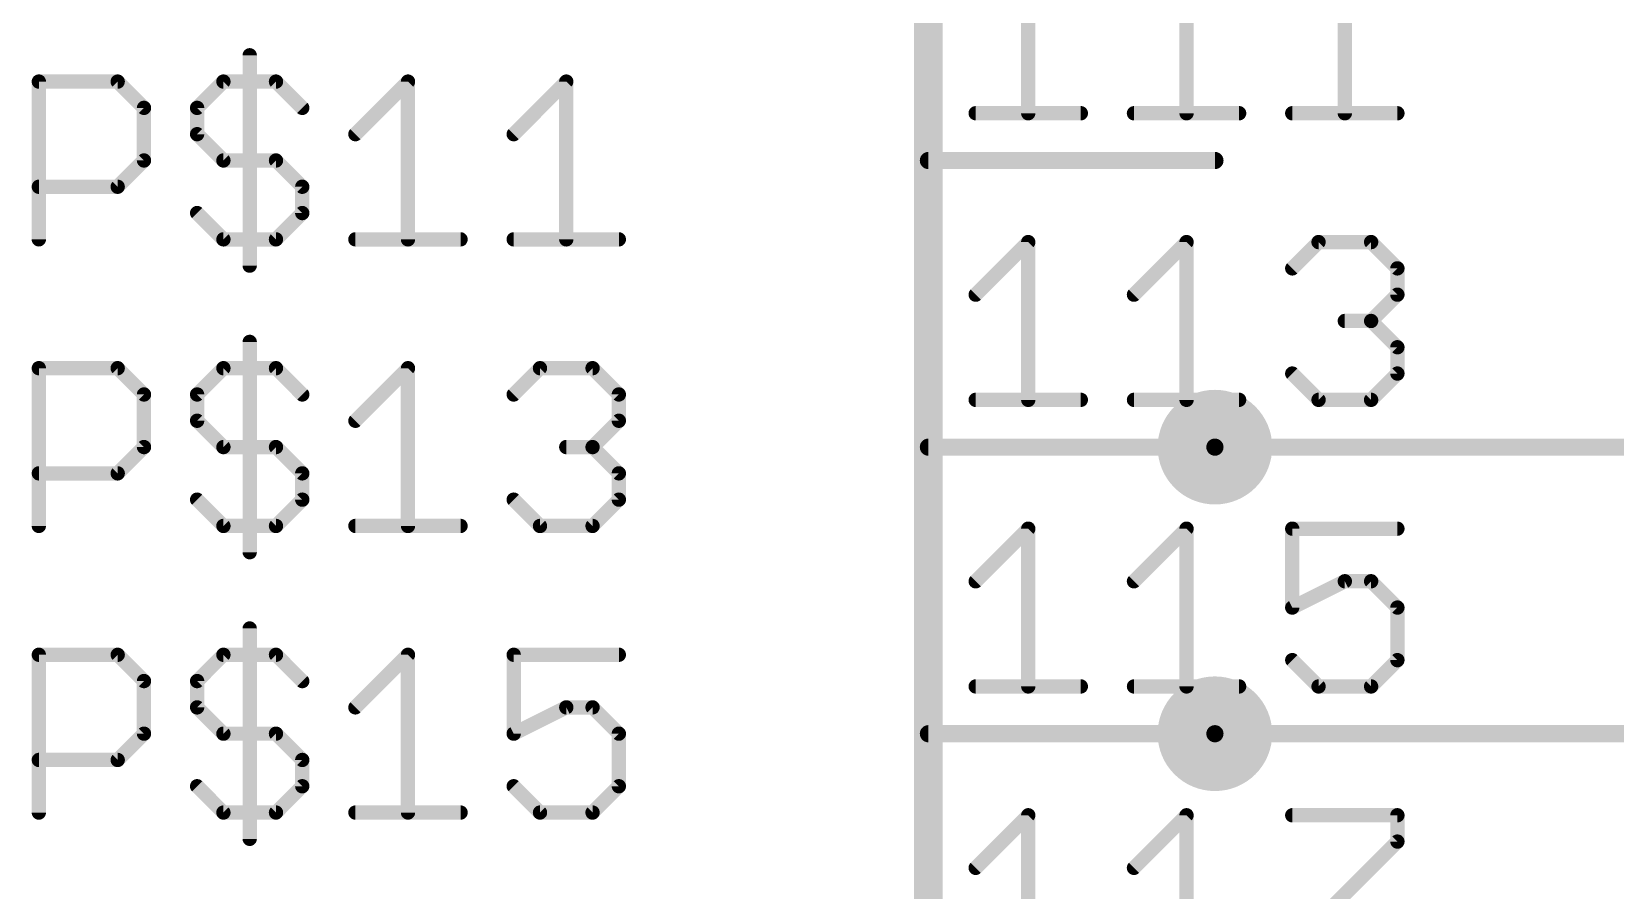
# Model space of a CAD drawing. Extents: x -72 to 265, y -97 to 216.
# Drawn here: x -5.41 to 8.63, y -21.71 to -14.1 of the extents above; entities that cross this region are included whole.
import ezdxf

# ---------------------------------------------------------------- set-up
doc = ezdxf.new("R2010")
doc.units = 0
for name, color, linetype in [('91', 94, 'CONTINUOUS'), ('94', 14, 'CONTINUOUS'), ('95', 251, 'CONTINUOUS')]:
    doc.layers.add(name, color=color, linetype=linetype)

msp = doc.modelspace()

# ---------------------------------------------------------------- linework, layer by layer
at = {"layer": '91'}
for points, const_width in [([(5.08, -18.034, 1), (5.08, -17.526, 1), (5.08, -18.034)], 0.508), ([(5.08, -17.7419, 1), (5.08, -17.8181)], 0.0762), ([(5.08, -20.574, 1), (5.08, -20.066, 1), (5.08, -20.574)], 0.508), ([(5.08, -20.2819, 1), (5.08, -20.3581)], 0.0762)]:
    msp.add_lwpolyline(points, format="xyb", dxfattribs=dict(at, const_width=const_width))
at = {"layer": '91', "const_width": 0.1524}
for points in [[(12.7, -17.78), (5.08, -17.78)], [(12.7, -20.32), (5.08, -20.32)]]:
    msp.add_lwpolyline(points, dxfattribs=at)
at = {"layer": '94'}
for points, const_width in [([(2.54, -86.36), (2.54, 0)], 0.254), ([(5.08, -15.24), (2.54, -15.24)], 0.1524), ([(5.08, -17.78), (2.54, -17.78)], 0.1524), ([(5.08, -20.32), (2.54, -20.32)], 0.1524)]:
    msp.add_lwpolyline(points, dxfattribs=dict(at, const_width=const_width))
at = {"layer": '94', "const_width": 0.0762}
for points in [[(2.54, -15.2019, 1), (2.54, -15.2781)], [(5.08, -15.2781, 1), (5.08, -15.2019)], [(2.54, -17.7419, 1), (2.54, -17.8181)], [(5.08, -17.8181, 1), (5.08, -17.7419)], [(2.54, -20.2819, 1), (2.54, -20.3581)], [(5.08, -20.3581, 1), (5.08, -20.2819)]]:
    msp.add_lwpolyline(points, format="xyb", dxfattribs=at)
at = {"layer": '95', "const_width": 0.127}
for points in [[(3.4252, -13.4227), (3.4252, -14.8209)], [(4.8284, -13.4227), (4.8284, -14.8209)], [(6.2317, -13.4227), (6.2317, -14.8209)], [(-3.4771, -14.3073), (-3.4771, -16.1715)], [(-5.3464, -15.9385), (-5.3464, -14.5403)], [(-5.3464, -14.5403), (-4.6473, -14.5403)], [(-4.6473, -14.5403), (-4.4143, -14.7733)], [(-3.9431, -14.7733), (-3.7101, -14.5403)], [(-3.7101, -14.5403), (-3.244, -14.5403)], [(-3.244, -14.5403), (-3.011, -14.7733)], [(-2.5399, -15.0064), (-2.0738, -14.5403)], [(-2.0738, -14.5403), (-2.0738, -15.9385)], [(-1.1366, -15.0064), (-0.6705, -14.5403)], [(-0.6705, -14.5403), (-0.6705, -15.9385)], [(-4.4143, -14.7733), (-4.4143, -15.2394)], [(-3.9431, -15.0064), (-3.9431, -14.7733)], [(2.9591, -14.8209), (3.8912, -14.8209)], [(4.3624, -14.8209), (5.2945, -14.8209)], [(5.7657, -14.8209), (6.6978, -14.8209)], [(-3.7101, -15.2394), (-3.9431, -15.0064)], [(-4.4143, -15.2394), (-4.6473, -15.4724)], [(-3.244, -15.2394), (-3.7101, -15.2394)], [(-3.011, -15.4724), (-3.244, -15.2394)], [(-4.6473, -15.4724), (-5.3464, -15.4724)], [(-3.011, -15.7055), (-3.011, -15.4724)], [(-3.9431, -15.7055), (-3.7101, -15.9385)], [(-3.244, -15.9385), (-3.011, -15.7055)], [(-3.7101, -15.9385), (-3.244, -15.9385)], [(-2.5399, -15.9385), (-1.6077, -15.9385)], [(-1.1366, -15.9385), (-0.2045, -15.9385)], [(2.9591, -16.4288), (3.4252, -15.9627)], [(3.4252, -15.9627), (3.4252, -17.3609)], [(4.3624, -16.4288), (4.8284, -15.9627)], [(4.8284, -15.9627), (4.8284, -17.3609)], [(5.7657, -16.1957), (5.9987, -15.9627)], [(5.9987, -15.9627), (6.4648, -15.9627)], [(6.4648, -15.9627), (6.6978, -16.1957)], [(6.6978, -16.1957), (6.6978, -16.4288)], [(6.6978, -16.4288), (6.4648, -16.6618)], [(6.4648, -16.6618), (6.2317, -16.6618)], [(6.4648, -16.6618), (6.6978, -16.8948)], [(-3.4771, -16.8473), (-3.4771, -18.7115)], [(6.6978, -16.8948), (6.6978, -17.1279)], [(-5.3464, -18.4785), (-5.3464, -17.0803)], [(-5.3464, -17.0803), (-4.6473, -17.0803)], [(-4.6473, -17.0803), (-4.4143, -17.3133)], [(-3.9431, -17.3133), (-3.7101, -17.0803)], [(-3.7101, -17.0803), (-3.244, -17.0803)], [(-3.244, -17.0803), (-3.011, -17.3133)], [(-2.5399, -17.5464), (-2.0738, -17.0803)], [(-2.0738, -17.0803), (-2.0738, -18.4785)], [(-1.1366, -17.3133), (-0.9036, -17.0803)], [(-0.9036, -17.0803), (-0.4375, -17.0803)], [(-0.4375, -17.0803), (-0.2045, -17.3133)], [(5.9987, -17.3609), (5.7657, -17.1279)], [(6.6978, -17.1279), (6.4648, -17.3609)], [(-4.4143, -17.3133), (-4.4143, -17.7794)], [(-3.9431, -17.5464), (-3.9431, -17.3133)], [(-0.2045, -17.3133), (-0.2045, -17.5464)], [(2.9591, -17.3609), (3.8912, -17.3609)], [(4.3624, -17.3609), (5.2945, -17.3609)], [(6.4648, -17.3609), (5.9987, -17.3609)], [(-3.7101, -17.7794), (-3.9431, -17.5464)], [(-0.2045, -17.5464), (-0.4375, -17.7794)], [(-4.4143, -17.7794), (-4.6473, -18.0124)], [(-3.244, -17.7794), (-3.7101, -17.7794)], [(-3.011, -18.0124), (-3.244, -17.7794)], [(-0.4375, -17.7794), (-0.6705, -17.7794)], [(-0.4375, -17.7794), (-0.2045, -18.0124)], [(-4.6473, -18.0124), (-5.3464, -18.0124)], [(-3.011, -18.2455), (-3.011, -18.0124)], [(-0.2045, -18.0124), (-0.2045, -18.2455)], [(-3.9431, -18.2455), (-3.7101, -18.4785)], [(-3.244, -18.4785), (-3.011, -18.2455)], [(-0.9036, -18.4785), (-1.1366, -18.2455)], [(-0.2045, -18.2455), (-0.4375, -18.4785)], [(-3.7101, -18.4785), (-3.244, -18.4785)], [(-2.5399, -18.4785), (-1.6077, -18.4785)], [(-0.4375, -18.4785), (-0.9036, -18.4785)], [(2.9591, -18.9688), (3.4252, -18.5027)], [(3.4252, -18.5027), (3.4252, -19.9009)], [(4.3624, -18.9688), (4.8284, -18.5027)], [(4.8284, -18.5027), (4.8284, -19.9009)], [(6.6978, -18.5027), (5.7657, -18.5027)], [(5.7657, -18.5027), (5.7657, -19.2018)], [(5.7657, -19.2018), (6.2317, -18.9688)], [(6.2317, -18.9688), (6.4648, -18.9688)], [(6.4648, -18.9688), (6.6978, -19.2018)], [(6.6978, -19.2018), (6.6978, -19.6679)], [(-3.4771, -19.3873), (-3.4771, -21.2515)], [(-5.3464, -21.0185), (-5.3464, -19.6203)], [(-5.3464, -19.6203), (-4.6473, -19.6203)], [(-4.6473, -19.6203), (-4.4143, -19.8533)], [(-3.9431, -19.8533), (-3.7101, -19.6203)], [(-3.7101, -19.6203), (-3.244, -19.6203)], [(-3.244, -19.6203), (-3.011, -19.8533)], [(-2.5399, -20.0864), (-2.0738, -19.6203)], [(-2.0738, -19.6203), (-2.0738, -21.0185)], [(-0.2045, -19.6203), (-1.1366, -19.6203)], [(-1.1366, -19.6203), (-1.1366, -20.3194)], [(5.9987, -19.9009), (5.7657, -19.6679)], [(6.6978, -19.6679), (6.4648, -19.9009)], [(-4.4143, -19.8533), (-4.4143, -20.3194)], [(-3.9431, -20.0864), (-3.9431, -19.8533)], [(2.9591, -19.9009), (3.8912, -19.9009)], [(4.3624, -19.9009), (5.2945, -19.9009)], [(6.4648, -19.9009), (5.9987, -19.9009)], [(-3.7101, -20.3194), (-3.9431, -20.0864)], [(-1.1366, -20.3194), (-0.6705, -20.0864)], [(-0.6705, -20.0864), (-0.4375, -20.0864)], [(-0.4375, -20.0864), (-0.2045, -20.3194)], [(-4.4143, -20.3194), (-4.6473, -20.5524)], [(-3.244, -20.3194), (-3.7101, -20.3194)], [(-3.011, -20.5524), (-3.244, -20.3194)], [(-0.2045, -20.3194), (-0.2045, -20.7855)], [(-4.6473, -20.5524), (-5.3464, -20.5524)], [(-3.011, -20.7855), (-3.011, -20.5524)], [(-3.9431, -20.7855), (-3.7101, -21.0185)], [(-3.244, -21.0185), (-3.011, -20.7855)], [(-0.9036, -21.0185), (-1.1366, -20.7855)], [(-0.2045, -20.7855), (-0.4375, -21.0185)], [(-3.7101, -21.0185), (-3.244, -21.0185)], [(-2.5399, -21.0185), (-1.6077, -21.0185)], [(-0.4375, -21.0185), (-0.9036, -21.0185)], [(2.9591, -21.5088), (3.4252, -21.0427)], [(3.4252, -21.0427), (3.4252, -22.4409)], [(4.3624, -21.5088), (4.8284, -21.0427)], [(4.8284, -21.0427), (4.8284, -22.4409)], [(5.7657, -21.0427), (6.6978, -21.0427)], [(6.6978, -21.0427), (6.6978, -21.2757)], [(6.6978, -21.2757), (5.7657, -22.2079)]]:
    msp.add_lwpolyline(points, dxfattribs=at)
at = {"layer": '95', "const_width": 0.0635}
for points in [[(-3.4453, -14.3073, 1), (-3.5088, -14.3073)], [(-5.3147, -14.5403, 1), (-5.3782, -14.5403)], [(-5.3464, -14.5086, 1), (-5.3464, -14.5721)], [(-4.6249, -14.5179, 1), (-4.6698, -14.5628)], [(-4.6473, -14.5721, 1), (-4.6473, -14.5086)], [(-3.7101, -14.5086, 1), (-3.7101, -14.5721)], [(-3.6877, -14.5628, 1), (-3.7326, -14.5179)], [(-3.2216, -14.5179, 1), (-3.2665, -14.5628)], [(-3.244, -14.5721, 1), (-3.244, -14.5086)], [(-2.042, -14.5403, 1), (-2.1055, -14.5403)], [(-2.0513, -14.5628, 1), (-2.0962, -14.5179)], [(-0.6388, -14.5403, 1), (-0.7023, -14.5403)], [(-0.6481, -14.5628, 1), (-0.693, -14.5179)], [(-4.3825, -14.7733, 1), (-4.446, -14.7733)], [(-4.4367, -14.7958, 1), (-4.3918, -14.7509)], [(-3.9114, -14.7733, 1), (-3.9749, -14.7733)], [(-3.9656, -14.7509, 1), (-3.9207, -14.7958)], [(-3.0335, -14.7958, 1), (-2.9886, -14.7509)], [(2.9591, -14.7891, 1), (2.9591, -14.8527)], [(3.3934, -14.8209, 1), (3.4569, -14.8209)], [(3.8912, -14.8527, 1), (3.8912, -14.7891)], [(4.3624, -14.7891, 1), (4.3624, -14.8527)], [(4.7967, -14.8209, 1), (4.8602, -14.8209)], [(5.2945, -14.8527, 1), (5.2945, -14.7891)], [(5.7657, -14.7891, 1), (5.7657, -14.8527)], [(6.2, -14.8209, 1), (6.2635, -14.8209)], [(6.6978, -14.8527, 1), (6.6978, -14.7891)], [(-3.9207, -14.9839, 1), (-3.9656, -15.0288)], [(-3.9749, -15.0064, 1), (-3.9114, -15.0064)], [(-2.5623, -14.9839, 1), (-2.5174, -15.0288)], [(-1.159, -14.9839, 1), (-1.1141, -15.0288)], [(-4.446, -15.2394, 1), (-4.3825, -15.2394)], [(-4.3918, -15.2619, 1), (-4.4367, -15.217)], [(-3.7101, -15.2077, 1), (-3.7101, -15.2712)], [(-3.7326, -15.2619, 1), (-3.6877, -15.217)], [(-3.2216, -15.217, 1), (-3.2665, -15.2619)], [(-3.244, -15.2712, 1), (-3.244, -15.2077)], [(-5.3464, -15.4407, 1), (-5.3464, -15.5042)], [(-4.6698, -15.45, 1), (-4.6249, -15.4949)], [(-4.6473, -15.5042, 1), (-4.6473, -15.4407)], [(-2.9793, -15.4724, 1), (-3.0428, -15.4724)], [(-3.0335, -15.4949, 1), (-2.9886, -15.45)], [(-3.9207, -15.683, 1), (-3.9656, -15.7279)], [(-3.0428, -15.7055, 1), (-2.9793, -15.7055)], [(-2.9886, -15.7279, 1), (-3.0335, -15.683)], [(-5.3782, -15.9385, 1), (-5.3147, -15.9385)], [(-3.7101, -15.9068, 1), (-3.7101, -15.9703)], [(-3.7326, -15.961, 1), (-3.6877, -15.916)], [(-3.2665, -15.916, 1), (-3.2216, -15.961)], [(-3.244, -15.9703, 1), (-3.244, -15.9068)], [(-2.5399, -15.9068, 1), (-2.5399, -15.9703)], [(-2.1055, -15.9385, 1), (-2.042, -15.9385)], [(-1.6077, -15.9703, 1), (-1.6077, -15.9068)], [(-1.1366, -15.9068, 1), (-1.1366, -15.9703)], [(-0.7023, -15.9385, 1), (-0.6388, -15.9385)], [(-0.2045, -15.9703, 1), (-0.2045, -15.9068)], [(3.4569, -15.9627, 1), (3.3934, -15.9627)], [(3.4476, -15.9852, 1), (3.4027, -15.9403)], [(4.8602, -15.9627, 1), (4.7967, -15.9627)], [(4.8509, -15.9852, 1), (4.806, -15.9403)], [(5.9987, -15.931, 1), (5.9987, -15.9945)], [(6.0211, -15.9852, 1), (5.9762, -15.9403)], [(6.4872, -15.9403, 1), (6.4423, -15.9852)], [(6.4648, -15.9945, 1), (6.4648, -15.931)], [(-3.5088, -16.1715, 1), (-3.4453, -16.1715)], [(5.7432, -16.1733, 1), (5.7881, -16.2182)], [(6.7295, -16.1957, 1), (6.666, -16.1957)], [(6.6753, -16.2182, 1), (6.7202, -16.1733)], [(2.9366, -16.4063, 1), (2.9816, -16.4512)], [(4.3399, -16.4063, 1), (4.3848, -16.4512)], [(6.666, -16.4288, 1), (6.7295, -16.4288)], [(6.7202, -16.4512, 1), (6.6753, -16.4063)], [(6.2317, -16.6301, 1), (6.2317, -16.6936)], [(6.4872, -16.6394, 1), (6.4423, -16.6843)], [(6.4423, -16.6394, 1), (6.4872, -16.6843)], [(6.4648, -16.6936, 1), (6.4648, -16.6301)], [(-3.4453, -16.8473, 1), (-3.5088, -16.8473)], [(6.7295, -16.8948, 1), (6.666, -16.8948)], [(6.6753, -16.9173, 1), (6.7202, -16.8724)], [(-5.3147, -17.0803, 1), (-5.3782, -17.0803)], [(-5.3464, -17.0486, 1), (-5.3464, -17.1121)], [(-4.6249, -17.0579, 1), (-4.6698, -17.1028)], [(-4.6473, -17.1121, 1), (-4.6473, -17.0486)], [(-3.7101, -17.0486, 1), (-3.7101, -17.1121)], [(-3.6877, -17.1028, 1), (-3.7326, -17.0579)], [(-3.2216, -17.0579, 1), (-3.2665, -17.1028)], [(-3.244, -17.1121, 1), (-3.244, -17.0486)], [(-2.042, -17.0803, 1), (-2.1055, -17.0803)], [(-2.0513, -17.1028, 1), (-2.0962, -17.0579)], [(-0.9036, -17.0486, 1), (-0.9036, -17.1121)], [(-0.8811, -17.1028, 1), (-0.926, -17.0579)], [(-0.415, -17.0579, 1), (-0.4599, -17.1028)], [(-0.4375, -17.1121, 1), (-0.4375, -17.0486)], [(5.7881, -17.1054, 1), (5.7432, -17.1503)], [(6.666, -17.1279, 1), (6.7295, -17.1279)], [(6.7202, -17.1503, 1), (6.6753, -17.1054)], [(-4.3825, -17.3133, 1), (-4.446, -17.3133)], [(-4.4367, -17.3358, 1), (-4.3918, -17.2909)], [(-3.9114, -17.3133, 1), (-3.9749, -17.3133)], [(-3.9656, -17.2909, 1), (-3.9207, -17.3358)], [(-3.0335, -17.3358, 1), (-2.9886, -17.2909)], [(-1.159, -17.2909, 1), (-1.1141, -17.3358)], [(-0.1727, -17.3133, 1), (-0.2362, -17.3133)], [(-0.2269, -17.3358, 1), (-0.182, -17.2909)], [(2.9591, -17.3292, 1), (2.9591, -17.3926)], [(3.3934, -17.3609, 1), (3.4569, -17.3609)], [(3.8912, -17.3926, 1), (3.8912, -17.3292)], [(4.3624, -17.3292, 1), (4.3624, -17.3926)], [(4.7967, -17.3609, 1), (4.8602, -17.3609)], [(5.2945, -17.3926, 1), (5.2945, -17.3292)], [(5.9987, -17.3292, 1), (5.9987, -17.3926)], [(5.9762, -17.3834, 1), (6.0211, -17.3384)], [(6.4423, -17.3384, 1), (6.4872, -17.3834)], [(6.4648, -17.3926, 1), (6.4648, -17.3292)], [(-3.9207, -17.5239, 1), (-3.9656, -17.5688)], [(-3.9749, -17.5464, 1), (-3.9114, -17.5464)], [(-2.5623, -17.5239, 1), (-2.5174, -17.5688)], [(-0.2362, -17.5464, 1), (-0.1727, -17.5464)], [(-0.182, -17.5688, 1), (-0.2269, -17.5239)], [(-4.446, -17.7794, 1), (-4.3825, -17.7794)], [(-4.3918, -17.8019, 1), (-4.4367, -17.757)], [(-3.7101, -17.7477, 1), (-3.7101, -17.8112)], [(-3.7326, -17.8019, 1), (-3.6877, -17.757)], [(-3.2216, -17.757, 1), (-3.2665, -17.8019)], [(-3.244, -17.8112, 1), (-3.244, -17.7477)], [(-0.6705, -17.7477, 1), (-0.6705, -17.8112)], [(-0.415, -17.757, 1), (-0.4599, -17.8019)], [(-0.4599, -17.757, 1), (-0.415, -17.8019)], [(-0.4375, -17.8112, 1), (-0.4375, -17.7477)], [(-5.3464, -17.9807, 1), (-5.3464, -18.0442)], [(-4.6698, -17.99, 1), (-4.6249, -18.0349)], [(-4.6473, -18.0442, 1), (-4.6473, -17.9807)], [(-2.9793, -18.0124, 1), (-3.0428, -18.0124)], [(-3.0335, -18.0349, 1), (-2.9886, -17.99)], [(-0.1727, -18.0124, 1), (-0.2362, -18.0124)], [(-0.2269, -18.0349, 1), (-0.182, -17.99)], [(-3.9207, -18.223, 1), (-3.9656, -18.2679)], [(-3.0428, -18.2455, 1), (-2.9793, -18.2455)], [(-2.9886, -18.2679, 1), (-3.0335, -18.223)], [(-1.1141, -18.223, 1), (-1.159, -18.2679)], [(-0.2362, -18.2455, 1), (-0.1727, -18.2455)], [(-0.182, -18.2679, 1), (-0.2269, -18.223)], [(-5.3782, -18.4785, 1), (-5.3147, -18.4785)], [(-3.7101, -18.4468, 1), (-3.7101, -18.5102)], [(-3.7326, -18.501, 1), (-3.6877, -18.456)], [(-3.2665, -18.456, 1), (-3.2216, -18.501)], [(-3.244, -18.5102, 1), (-3.244, -18.4468)], [(-2.5399, -18.4468, 1), (-2.5399, -18.5102)], [(-2.1055, -18.4785, 1), (-2.042, -18.4785)], [(-1.6077, -18.5102, 1), (-1.6077, -18.4468)], [(-0.9036, -18.4468, 1), (-0.9036, -18.5102)], [(-0.926, -18.501, 1), (-0.8811, -18.456)], [(-0.4599, -18.456, 1), (-0.415, -18.501)], [(-0.4375, -18.5102, 1), (-0.4375, -18.4468)], [(3.4569, -18.5027, 1), (3.3934, -18.5027)], [(3.4476, -18.5252, 1), (3.4027, -18.4803)], [(4.8602, -18.5027, 1), (4.7967, -18.5027)], [(4.8509, -18.5252, 1), (4.806, -18.4803)], [(5.7657, -18.471, 1), (5.7657, -18.5345)], [(5.7974, -18.5027, 1), (5.7339, -18.5027)], [(6.6978, -18.5345, 1), (6.6978, -18.471)], [(-3.5088, -18.7115, 1), (-3.4453, -18.7115)], [(2.9366, -18.9463, 1), (2.9816, -18.9912)], [(4.3399, -18.9463, 1), (4.3848, -18.9912)], [(6.2317, -18.937, 1), (6.2317, -19.0005)], [(6.2459, -18.9972, 1), (6.2175, -18.9404)], [(6.4872, -18.9463, 1), (6.4423, -18.9912)], [(6.4648, -19.0005, 1), (6.4648, -18.937)], [(5.7515, -19.1734, 1), (5.7799, -19.2302)], [(5.7339, -19.2018, 1), (5.7974, -19.2018)], [(6.7295, -19.2018, 1), (6.666, -19.2018)], [(6.6753, -19.2243, 1), (6.7202, -19.1794)], [(-3.4453, -19.3873, 1), (-3.5088, -19.3873)], [(-5.3147, -19.6203, 1), (-5.3782, -19.6203)], [(-5.3464, -19.5886, 1), (-5.3464, -19.6521)], [(-4.6249, -19.5979, 1), (-4.6698, -19.6428)], [(-4.6473, -19.6521, 1), (-4.6473, -19.5886)], [(-3.7101, -19.5886, 1), (-3.7101, -19.6521)], [(-3.6877, -19.6428, 1), (-3.7326, -19.5979)], [(-3.2216, -19.5979, 1), (-3.2665, -19.6428)], [(-3.244, -19.6521, 1), (-3.244, -19.5886)], [(-2.042, -19.6203, 1), (-2.1055, -19.6203)], [(-2.0513, -19.6428, 1), (-2.0962, -19.5979)], [(-1.1366, -19.5886, 1), (-1.1366, -19.6521)], [(-1.1048, -19.6203, 1), (-1.1683, -19.6203)], [(-0.2045, -19.6521, 1), (-0.2045, -19.5886)], [(5.7881, -19.6454, 1), (5.7432, -19.6903)], [(6.666, -19.6679, 1), (6.7295, -19.6679)], [(6.7202, -19.6903, 1), (6.6753, -19.6454)], [(-4.3825, -19.8533, 1), (-4.446, -19.8533)], [(-3.9114, -19.8533, 1), (-3.9749, -19.8533)], [(-4.4367, -19.8758, 1), (-4.3918, -19.8309)], [(-3.9656, -19.8309, 1), (-3.9207, -19.8758)], [(-3.0335, -19.8758, 1), (-2.9886, -19.8309)], [(2.9591, -19.8692, 1), (2.9591, -19.9326)], [(3.3934, -19.9009, 1), (3.4569, -19.9009)], [(3.8912, -19.9326, 1), (3.8912, -19.8692)], [(4.3624, -19.8692, 1), (4.3624, -19.9326)], [(4.7967, -19.9009, 1), (4.8602, -19.9009)], [(5.2945, -19.9326, 1), (5.2945, -19.8692)], [(5.9987, -19.8692, 1), (5.9987, -19.9326)], [(5.9762, -19.9234, 1), (6.0211, -19.8784)], [(6.4423, -19.8784, 1), (6.4872, -19.9234)], [(6.4648, -19.9326, 1), (6.4648, -19.8692)], [(-3.9207, -20.0639, 1), (-3.9656, -20.1088)], [(-3.9749, -20.0864, 1), (-3.9114, -20.0864)], [(-2.5623, -20.0639, 1), (-2.5174, -20.1088)], [(-0.6705, -20.0546, 1), (-0.6705, -20.1181)], [(-0.6563, -20.1148, 1), (-0.6847, -20.058)], [(-0.415, -20.0639, 1), (-0.4599, -20.1088)], [(-0.4375, -20.1181, 1), (-0.4375, -20.0546)], [(-4.446, -20.3194, 1), (-4.3825, -20.3194)], [(-4.3918, -20.3419, 1), (-4.4367, -20.297)], [(-3.7101, -20.2877, 1), (-3.7101, -20.3512)], [(-3.7326, -20.3419, 1), (-3.6877, -20.297)], [(-3.2216, -20.297, 1), (-3.2665, -20.3419)], [(-3.244, -20.3512, 1), (-3.244, -20.2877)], [(-1.1508, -20.291, 1), (-1.1224, -20.3478)], [(-1.1683, -20.3194, 1), (-1.1048, -20.3194)], [(-0.1727, -20.3194, 1), (-0.2362, -20.3194)], [(-0.2269, -20.3419, 1), (-0.182, -20.297)], [(-5.3464, -20.5207, 1), (-5.3464, -20.5842)], [(-4.6473, -20.5842, 1), (-4.6473, -20.5207)], [(-2.9793, -20.5524, 1), (-3.0428, -20.5524)], [(-4.6698, -20.53, 1), (-4.6249, -20.5749)], [(-3.0335, -20.5749, 1), (-2.9886, -20.53)], [(-3.9207, -20.763, 1), (-3.9656, -20.8079)], [(-3.0428, -20.7855, 1), (-2.9793, -20.7855)], [(-2.9886, -20.8079, 1), (-3.0335, -20.763)], [(-1.1141, -20.763, 1), (-1.159, -20.8079)], [(-0.2362, -20.7855, 1), (-0.1727, -20.7855)], [(-0.182, -20.8079, 1), (-0.2269, -20.763)], [(-5.3782, -21.0185, 1), (-5.3147, -21.0185)], [(-3.7101, -20.9868, 1), (-3.7101, -21.0502)], [(-3.7326, -21.041, 1), (-3.6877, -20.996)], [(-3.2665, -20.996, 1), (-3.2216, -21.041)], [(-3.244, -21.0502, 1), (-3.244, -20.9868)], [(-2.5399, -20.9868, 1), (-2.5399, -21.0502)], [(-2.1055, -21.0185, 1), (-2.042, -21.0185)], [(-1.6077, -21.0502, 1), (-1.6077, -20.9868)], [(-0.9036, -20.9868, 1), (-0.9036, -21.0502)], [(-0.926, -21.041, 1), (-0.8811, -20.996)], [(-0.4599, -20.996, 1), (-0.415, -21.041)], [(-0.4375, -21.0502, 1), (-0.4375, -20.9868)], [(3.4569, -21.0427, 1), (3.3934, -21.0427)], [(3.4476, -21.0652, 1), (3.4027, -21.0203)], [(4.8602, -21.0427, 1), (4.7967, -21.0427)], [(4.8509, -21.0652, 1), (4.806, -21.0203)], [(5.7657, -21.011, 1), (5.7657, -21.0745)], [(6.7295, -21.0427, 1), (6.666, -21.0427)], [(6.6978, -21.0745, 1), (6.6978, -21.011)], [(-3.5088, -21.2515, 1), (-3.4453, -21.2515)], [(6.666, -21.2757, 1), (6.7295, -21.2757)], [(6.7202, -21.2982, 1), (6.6753, -21.2533)], [(2.9366, -21.4863, 1), (2.9816, -21.5312)], [(4.3399, -21.4863, 1), (4.3848, -21.5312)]]:
    msp.add_lwpolyline(points, format="xyb", dxfattribs=at)

doc.saveas('drawing.dxf')
